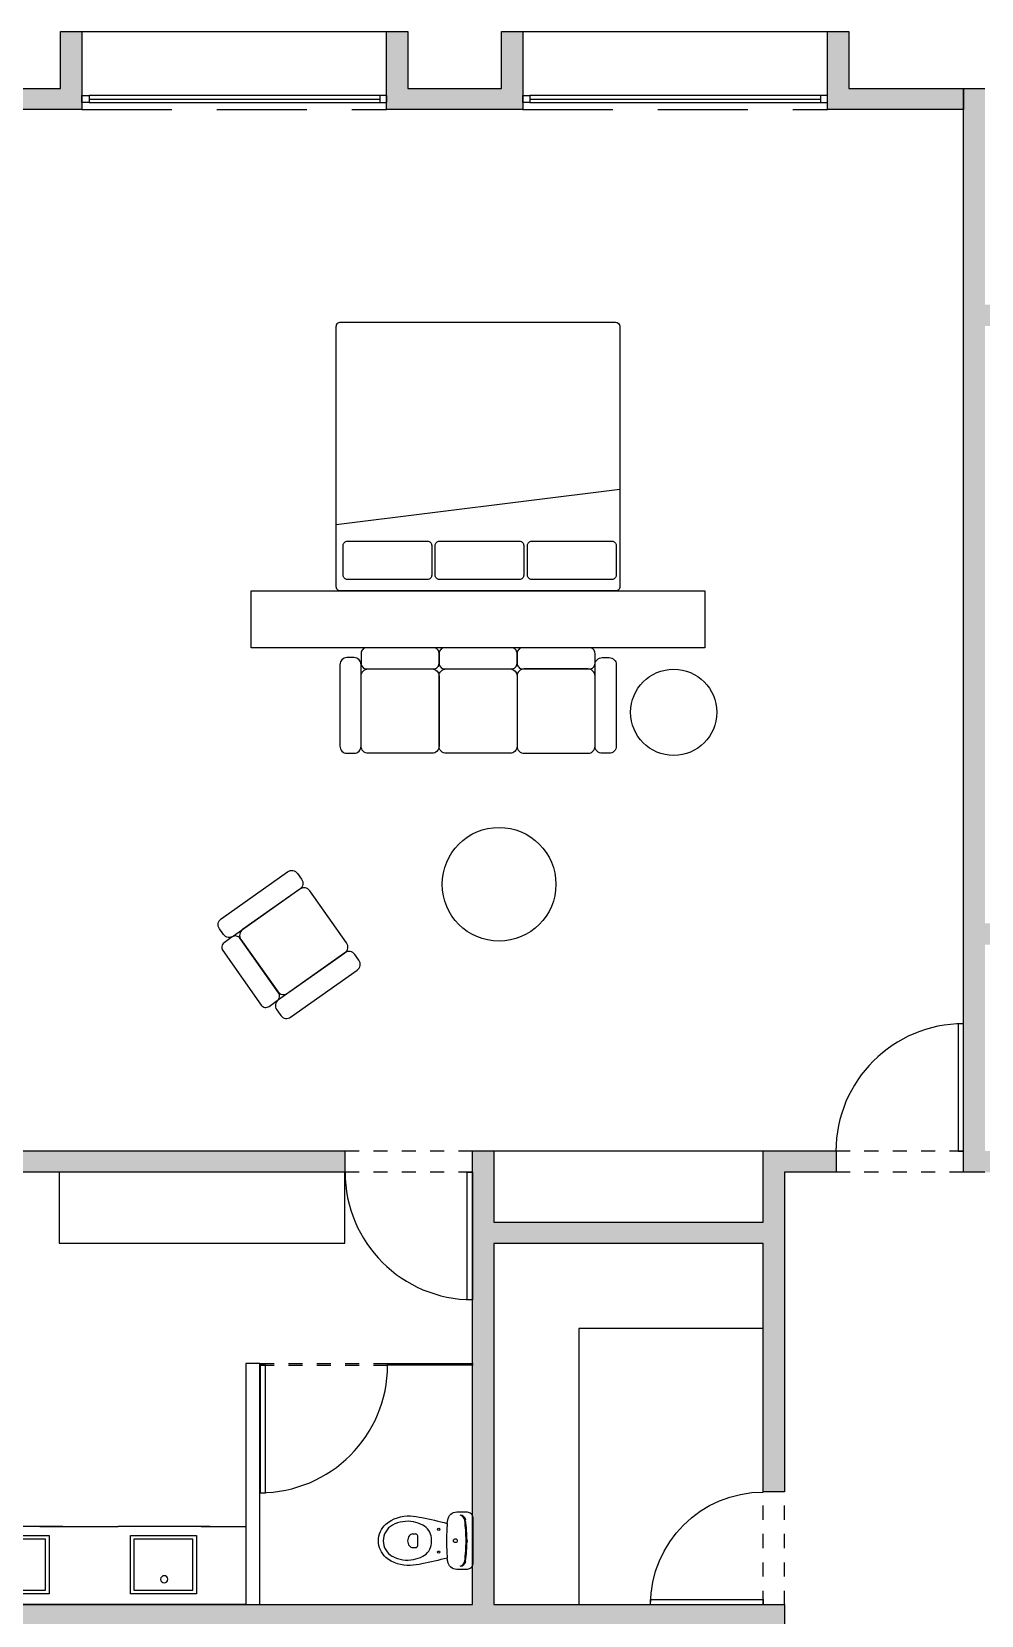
# Model space of a CAD drawing. Header units: metres. Extents: x 1769 to 3632, y 809 to 2652.
# Drawn here: x 2682.54 to 2689.24, y 1801.62 to 1812.79 of the extents above; entities that cross this region are included whole.
import ezdxf

# ---------------------------------------------------------------- set-up
doc = ezdxf.new("R2010")
doc.units = ezdxf.units.M
doc.header["$LTSCALE"] = 10
doc.linetypes.add('AG-FP-01$0$DASH2', pattern=[0.375, 0.25, -0.125])
doc.linetypes.add('HIDDEN', pattern=[9.525, 6.35, -3.175])
for name, color, linetype in [('A-DOOR', 1, 'Continuous'), ('A-FURN', 1, 'Continuous'), ('A-FURN-FIXD', 8, 'Continuous'), ('A-GLAZ', 150, 'Continuous'), ('A-PROJ+', 1, 'HIDDEN'), ('A-WALL', 6, 'Continuous'), ('A-WALL-PATT', 8, 'Continuous'), ('AG-FP-01$0$A-DOOR-1', 1, 'Continuous'), ('AG-FP-01$0$A-HEAD-2', 2, 'AG-FP-01$0$DASH2')]:
    doc.layers.add(name, color=color, linetype=linetype)
doc.styles.add('AG-FP-01$0$spa-fp01$0$WATG_Default', font='SIMPLEX.SHX', dxfattribs={"width": 0.8})

# ---------------------------------------------------------------- blocks, each defined once
blk = doc.blocks.new('*U55')
blk.add_lwpolyline([(2200, -65), (2200, -1015), (2160, -1015), (2160, -65)], close=True)
at = {"layer": 'AG-FP-01$0$A-DOOR-1'}
blk.add_arc((2200, -65), 950, 180, 270, dxfattribs=at)
at = {"layer": 'AG-FP-01$0$A-HEAD-2'}
for p, q in [((2200, 91), (1250, 91)), ((2200, -65), (1250, -65))]:
    blk.add_line(p, q, dxfattribs=at)
at = {"style": 'AG-FP-01$0$spa-fp01$0$WATG_Default', "width": 0.8, "flags": 9}
for tag, p in [('DOORNUMBER', (495, -80)), ('ROOMNAME', (495, -84)), ('ROOMNUMBER', (495, -88)), ('DOORTYPE', (495, -92)), ('DOORMATERIAL', (495, -96)), ('DOORFINISH', (495, -101)), ('FRAMEMATERIAL', (495, -105)), ('FRAMEFINISH', (495, -109)), ('DETAILHEAD', (495, -113)), ('DETAILJAMB', (495, -117)), ('DETAILMUNTIN', (495, -121)), ('THRESHOLDMATERIAL', (495, -125)), ('THRESHOLDDETAIL', (495, -129)), ('FIRERATING', (495, -133)), ('GLAZING', (495, -137)), ('LOUVER', (495, -141)), ('CLOSER', (495, -145)), ('PANICHARDWARE', (495, -150)), ('HARDWARESET', (495, -154)), ('REMARKS', (495, -158)), ('REVISION', (495, -162))]:
    blk.add_attdef(tag, p, '', height=2.38, dxfattribs=at)
blk = doc.blocks.new('A$C467967CC')
at = {"layer": 'A-FURN', "ltscale": 0.01}
blk.add_line((0.47, 0), (0.719, 2), dxfattribs=at)
blk.add_lwpolyline([(1.867, 2), (0.03, 2, 0.414214), (0, 1.97), (0, 0.03, 0.414214), (0.03, 0), (1.867, 0, 0.414214), (1.897, 0.03), (1.897, 1.97)], format="xyb", dxfattribs=at)
for points in [[(0.351, 1.379), (0.351, 1.944, 0.414214), (0.321, 1.974), (0.111, 1.974, 0.414214), (0.081, 1.944), (0.081, 1.379, 0.414214), (0.111, 1.349), (0.321, 1.349, 0.414214)], [(0.351, 0.727), (0.351, 1.292, 0.414214), (0.321, 1.322), (0.111, 1.322, 0.414214), (0.081, 1.292), (0.081, 0.727, 0.414214), (0.111, 0.697), (0.321, 0.697, 0.414214)], [(0.351, 0.078), (0.351, 0.643, 0.414214), (0.321, 0.673), (0.111, 0.673, 0.414214), (0.081, 0.643), (0.081, 0.078, 0.414214), (0.111, 0.048), (0.321, 0.048, 0.414214)]]:
    blk.add_lwpolyline(points, format="xyb", close=True, dxfattribs=at)
blk.add_arc((1.867, 1.97), 0.0299, 0, 90, dxfattribs=at)
blk = doc.blocks.new('*U140')
blk.add_lwpolyline([(2200, 142), (2200, 1092), (2160, 1092), (2160, 142)], close=True)
at = {"layer": 'AG-FP-01$0$A-DOOR-1'}
blk.add_arc((2200, 142), 950, 90, 180, dxfattribs=at)
at = {"layer": 'AG-FP-01$0$A-HEAD-2'}
for p, q in [((2200, 142), (1250, 142)), ((2200, -14), (1250, -14))]:
    blk.add_line(p, q, dxfattribs=at)
at = {"style": 'AG-FP-01$0$spa-fp01$0$WATG_Default', "width": 0.8, "flags": 9}
for tag, p in [('DOORNUMBER', (495, -80)), ('ROOMNAME', (495, -84)), ('ROOMNUMBER', (495, -88)), ('DOORTYPE', (495, -92)), ('DOORMATERIAL', (495, -96)), ('DOORFINISH', (495, -101)), ('FRAMEMATERIAL', (495, -105)), ('FRAMEFINISH', (495, -109)), ('DETAILHEAD', (495, -113)), ('DETAILJAMB', (495, -117)), ('DETAILMUNTIN', (495, -121)), ('THRESHOLDMATERIAL', (495, -125)), ('THRESHOLDDETAIL', (495, -129)), ('FIRERATING', (495, -133)), ('GLAZING', (495, -137)), ('LOUVER', (495, -141)), ('CLOSER', (495, -145)), ('PANICHARDWARE', (495, -150)), ('HARDWARESET', (495, -154)), ('REMARKS', (495, -158)), ('REVISION', (495, -162))]:
    blk.add_attdef(tag, p, '', height=2.38, dxfattribs=at)
blk = doc.blocks.new('A$C3C6157D7')
at = {"layer": 'A-FURN', "ltscale": 0.01}
for points in [[(0, 0.05, 0.414214), (0.05, 0), (0.1, 0, 0.414214), (0.15, 0.05), (0.15, 0.625, 0.414214), (0.1, 0.675), (0.083, 0.675), (0.05, 0.675, 0.414214), (0, 0.625)], [(0.15, 0.635), (0.15, 0.705, -0.414214), (0.19, 0.745), (0.66, 0.745, -0.414214), (0.7, 0.705), (0.7, 0.635, -0.414214), (0.66, 0.595), (0.19, 0.595, -0.414214)], [(1.25, 0.635, -0.414214), (1.21, 0.595), (0.74, 0.595, -0.414214), (0.7, 0.635), (0.7, 0.705, -0.414214), (0.74, 0.745), (1.21, 0.745, -0.414214), (1.25, 0.705)], [(1.8, 0.635, -0.414214), (1.76, 0.595), (1.29, 0.595, -0.414214), (1.25, 0.635), (1.25, 0.705, -0.414214), (1.29, 0.745), (1.76, 0.745, -0.414214), (1.8, 0.705)], [(1.95, 0.05, -0.414214), (1.9, 0), (1.85, 0, -0.414214), (1.8, 0.05), (1.8, 0.625, -0.414214), (1.85, 0.675), (1.867, 0.675), (1.9, 0.675, -0.414214), (1.95, 0.625)], [(0.65, 0.595, -0.414214), (0.7, 0.545), (0.7, 0.05, -0.414214), (0.65, 0), (0.2, 0, -0.414214), (0.15, 0.05), (0.15, 0.545, -0.414214), (0.2, 0.595)], [(0.75, 0.595, 0.414214), (0.7, 0.545), (0.7, 0.05, 0.414214), (0.75, 0), (1.2, 0, 0.414214), (1.25, 0.05), (1.25, 0.545, 0.414214), (1.2, 0.595)], [(1.3, 0.595, 0.414214), (1.25, 0.545), (1.25, 0.05, 0.414214), (1.3, 0), (1.75, 0, 0.414214), (1.8, 0.05), (1.8, 0.545, 0.414214), (1.75, 0.595)]]:
    blk.add_lwpolyline(points, format="xyb", close=True, dxfattribs=at)
blk = doc.blocks.new('A$C181679DD')
at = {"layer": 'A-FURN', "ltscale": 0.01}
for points in [[(0, 0.695, -0.414214), (0.05, 0.745), (0.1, 0.745, -0.414214), (0.15, 0.695), (0.15, 0.12, -0.414214), (0.1, 0.07), (0.083, 0.07), (0.05, 0.07, -0.414214), (0, 0.12)], [(0.65, 0.15, 0.414214), (0.7, 0.2), (0.7, 0.695, 0.414214), (0.65, 0.745), (0.2, 0.745, 0.414214), (0.15, 0.695), (0.15, 0.2, 0.414214), (0.2, 0.15)], [(0.85, 0.695, 0.414214), (0.8, 0.745), (0.75, 0.745, 0.414214), (0.7, 0.695), (0.7, 0.12, 0.414214), (0.75, 0.07), (0.767, 0.07), (0.8, 0.07, 0.414214), (0.85, 0.12)], [(0.15, 0.11), (0.15, 0.04, 0.414214), (0.19, 0), (0.66, 0, 0.414214), (0.7, 0.04), (0.7, 0.11, 0.414214), (0.66, 0.15), (0.19, 0.15, 0.414214)]]:
    blk.add_lwpolyline(points, format="xyb", close=True, dxfattribs=at)
blk = doc.blocks.new('*U166')
blk.add_lwpolyline([(2200, 17), (2200, 857), (2160, 857), (2160, 17)], close=True)
at = {"layer": 'AG-FP-01$0$A-DOOR-1'}
blk.add_arc((2200, 17), 840, 90, 180, dxfattribs=at)
at = {"layer": 'AG-FP-01$0$A-HEAD-2'}
for p, q in [((2200, 17), (1360, 17)), ((2200, -141), (1360, -141))]:
    blk.add_line(p, q, dxfattribs=at)
at = {"style": 'AG-FP-01$0$spa-fp01$0$WATG_Default', "width": 0.8, "flags": 9}
for tag, p in [('DOORNUMBER', (495, -80)), ('ROOMNAME', (495, -84)), ('ROOMNUMBER', (495, -88)), ('DOORTYPE', (495, -92)), ('DOORMATERIAL', (495, -96)), ('DOORFINISH', (495, -101)), ('FRAMEMATERIAL', (495, -105)), ('FRAMEFINISH', (495, -109)), ('DETAILHEAD', (495, -113)), ('DETAILJAMB', (495, -117)), ('DETAILMUNTIN', (495, -121)), ('THRESHOLDMATERIAL', (495, -125)), ('THRESHOLDDETAIL', (495, -129)), ('FIRERATING', (495, -133)), ('GLAZING', (495, -137)), ('LOUVER', (495, -141)), ('CLOSER', (495, -145)), ('PANICHARDWARE', (495, -150)), ('HARDWARESET', (495, -154)), ('REMARKS', (495, -158)), ('REVISION', (495, -162))]:
    blk.add_attdef(tag, p, '', height=2.38, dxfattribs=at)
blk = doc.blocks.new('*U412')
at = {"layer": 'A-GLAZ', "ltscale": 0.01}
for p, q in [((0.029338, 0.000025), (0.031388, 0.000025)), ((0.029338, 0), (0.031388, 0)), ((0.031388, -0.000025), (0.029338, -0.000025))]:
    blk.add_line(p, q, dxfattribs=at)
for points in [[(0.029288, -0.000025), (0.029338, -0.000025), (0.029338, 0.000025), (0.029288, 0.000025)], [(0.031438, -0.000025), (0.031388, -0.000025), (0.031388, 0.000025), (0.031438, 0.000025)]]:
    blk.add_lwpolyline(points, close=True, dxfattribs=at)
blk = doc.blocks.new('vvv')
at = {"layer": 'A-FURN-FIXD', "ltscale": 0.01}
for p, q in [((320.633, 362.192), (320.622, 362.192)), ((320.633, 362.192), (320.644, 362.192)), ((320.585, 361.809), (320.585, 361.829)), ((320.681, 361.809), (320.681, 361.829))]:
    blk.add_line(p, q, dxfattribs=at)
blk.add_lwpolyline([(320.47, 361.874, -0.0164), (320.511, 362.052, -0.014244), (320.487, 362.056, -0.379899), (320.43, 362.12), (320.43, 362.192, -0.414214), (320.47, 362.232), (320.633, 362.232), (320.795, 362.232, -0.414214), (320.835, 362.192), (320.835, 362.12, -0.379899), (320.779, 362.056, -0.014244), (320.755, 362.052, -0.0164), (320.796, 361.874, -0.034533), (320.808, 361.792, -0.180901), (320.751, 361.619, -0.210568), (320.633, 361.567, -0.210568), (320.515, 361.619, -0.180901), (320.458, 361.792, -0.034533)], format="xyb", close=True, dxfattribs=at)
for centre, radius in [((320.633, 362.11), 0.0135), ((320.633, 362.11), 0.0135), ((320.553, 361.992), 0.0075), ((320.713, 361.992), 0.0075)]:
    blk.add_circle(centre, radius, dxfattribs=at)
for centre, radius, start, end in [((320.493, 362.143), 0.04, 96.2719, 180), ((320.493, 362.136), 0.04, 96.2141, 169.7572), ((320.633, 361.031), 1.154, 90.0008, 97.203), ((320.633, 361.034), 1.157, 90.0008, 97.1409), ((320.633, 361.034), 1.157, 82.8591, 89.9992), ((320.633, 361.031), 1.154, 82.797, 89.9992), ((320.772, 362.143), 0.04, 0, 83.7281), ((320.773, 362.136), 0.04, 10.2428, 83.7859), ((320.633, 363.451), 1.404, 264.9986, 270), ((320.633, 363.451), 1.404, 270, 275.0014), ((320.745, 361.764), 0.25, 152.5973, 168.3805), ((320.626, 361.826), 0.116, 96.2419, 152.5973), ((320.633, 361.762), 0.18, 90, 96.2419), ((320.633, 361.762), 0.18, 83.7581, 90), ((320.64, 361.826), 0.116, 27.4027, 83.7581), ((320.521, 361.764), 0.25, 11.6195, 27.4027), ((320.712, 361.771), 0.216, 168.3805, 209.1161), ((320.6, 361.829), 0.015, 96.6492, 180), ((320.615, 361.809), 0.03, 180, 233.1301), ((320.633, 361.833), 0.06, 233.1301, 270), ((320.633, 361.546), 0.3, 90, 96.6492), ((320.633, 361.546), 0.3, 83.3508, 90), ((320.633, 361.833), 0.06, 270, 306.8699), ((320.666, 361.829), 0.015, 0, 83.3508), ((320.651, 361.809), 0.03, 306.8699, 0), ((320.554, 361.771), 0.216, 330.8839, 11.6195), ((320.633, 361.727), 0.126, 209.1161, 270), ((320.633, 361.727), 0.126, 270, 330.8839)]:
    blk.add_arc(centre, radius, start, end, dxfattribs=at)
blk = doc.blocks.new('SAPLS501')
at = {"layer": 'A-FURN-FIXD', "ltscale": 0.01}
for p, q in [((-0.324, 0), (0.324, 0)), ((-0.214, -0.101), (0.203, -0.101)), ((-0.214, -0.461), (-0.214, -0.101)), ((0.203, -0.101), (0.203, -0.461)), ((0.324, -0.55), (-0.324, -0.55)), ((0.203, -0.461), (-0.214, -0.461))]:
    blk.add_line(p, q, dxfattribs=at)
blk.add_lwpolyline([(0.228, -0.076), (-0.239, -0.076), (-0.239, -0.486), (0.228, -0.486)], close=True, dxfattribs=at)
blk.add_circle((0, -0.178), 0.0254, dxfattribs=at)
blk = doc.blocks.new('A$C4C690AF1')
at = {"layer": 'A-FURN-FIXD', "ltscale": 0.01}
for p, q in [((-0.392, 0.55), (1.8, 0.55)), ((1.062, 0), (0.508, 0))]:
    blk.add_line(p, q, dxfattribs=at)
for points in [[(-0.076, 0), (-0.392, 0), (-0.392, 0.55)], [(1.523, 0), (1.8, 0), (1.8, 0.55)]]:
    blk.add_lwpolyline(points, dxfattribs=at)
at = {"layer": 'A-FURN-FIXD', "ltscale": 0.01, "xscale": -1}
for p in [(0.184, 0.55), (1.224, 0.55)]:
    blk.add_blockref('SAPLS501', p, dxfattribs=at)
blk = doc.blocks.new('*U536')
blk.add_lwpolyline([(2200, -2), (2200, 948), (2160, 948), (2160, -2)], close=True)
at = {"layer": 'AG-FP-01$0$A-DOOR-1'}
blk.add_arc((2200, -2), 950, 90, 180, dxfattribs=at)
at = {"layer": 'AG-FP-01$0$A-HEAD-2'}
for p, q in [((2200, -2), (1250, -2)), ((2200, -14), (1250, -14))]:
    blk.add_line(p, q, dxfattribs=at)
at = {"style": 'AG-FP-01$0$spa-fp01$0$WATG_Default', "width": 0.8, "flags": 9}
for tag, p in [('DOORNUMBER', (495, -80)), ('ROOMNAME', (495, -84)), ('ROOMNUMBER', (495, -88)), ('DOORTYPE', (495, -92)), ('DOORMATERIAL', (495, -96)), ('DOORFINISH', (495, -101)), ('FRAMEMATERIAL', (495, -105)), ('FRAMEFINISH', (495, -109)), ('DETAILHEAD', (495, -113)), ('DETAILJAMB', (495, -117)), ('DETAILMUNTIN', (495, -121)), ('THRESHOLDMATERIAL', (495, -125)), ('THRESHOLDDETAIL', (495, -129)), ('FIRERATING', (495, -133)), ('GLAZING', (495, -137)), ('LOUVER', (495, -141)), ('CLOSER', (495, -145)), ('PANICHARDWARE', (495, -150)), ('HARDWARESET', (495, -154)), ('REMARKS', (495, -158)), ('REVISION', (495, -162))]:
    blk.add_attdef(tag, p, '', height=2.38, dxfattribs=at)

msp = doc.modelspace()

# ---------------------------------------------------------------- hatches: boundary and pattern name
at = {"layer": 'A-WALL-PATT'}
h = msp.add_hatch(color=256, dxfattribs=at)
h.dxf.hatch_style = 1
h.paths.add_polyline_path([(2686.007, 1812.242), (2685.047, 1812.242), (2685.047, 1812.792), (2685.197, 1812.792), (2685.197, 1812.392), (2685.857, 1812.392), (2685.857, 1812.792), (2686.007, 1812.792)])
h.paths.add_polyline_path([(2682.747, 1812.392), (2682.747, 1812.792), (2682.897, 1812.792), (2682.897, 1812.392), (2682.897, 1812.242), (2682.088, 1812.242), (2682.088, 1807.961), (2681.538, 1807.961), (2681.538, 1808.111), (2681.938, 1808.111), (2681.938, 1812.392)])
h = msp.add_hatch(color=256, dxfattribs=at)
h.dxf.hatch_style = 1
h.paths.add_polyline_path([(2690.767, 1810.716), (2689.267, 1810.716), (2689.267, 1806.502), (2691.667, 1806.502), (2691.667, 1806.352), (2689.267, 1806.352), (2689.267, 1804.895), (2692.467, 1804.895), (2692.467, 1806.502), (2692.617, 1806.502), (2692.617, 1806.502), (2694.124, 1806.502), (2694.124, 1806.352), (2692.617, 1806.352), (2692.617, 1804.895), (2693.974, 1804.895), (2693.974, 1805.455), (2694.124, 1805.455), (2694.124, 1804.051), (2697.578, 1804.051), (2697.578, 1804.551), (2697.728, 1804.551), (2697.728, 1804.051), (2697.728, 1803.901), (2694.124, 1803.901), (2694.124, 1802.095), (2698.627, 1802.095), (2698.627, 1803.9), (2698.777, 1803.9), (2698.777, 1801.546), (2698.627, 1801.546), (2698.627, 1801.945), (2694.124, 1801.945), (2694.124, 1801.545), (2693.974, 1801.545), (2693.974, 1802.995), (2693.974, 1804.745), (2689.267, 1804.745), (2689.117, 1804.745), (2689.117, 1812.391), (2689.267, 1812.391), (2689.267, 1810.866), (2690.617, 1810.866), (2690.617, 1811.266), (2690.767, 1811.266)])
h.paths.add_polyline_path([(2688.157, 1812.792), (2688.307, 1812.792), (2688.307, 1812.392), (2689.117, 1812.392), (2689.117, 1812.242), (2688.157, 1812.242)])
h = msp.add_hatch(color=256, dxfattribs=at)
h.dxf.hatch_style = 1
h.paths.add_polyline_path([(2680.117, 1804.746), (2680.117, 1804.896), (2681.938, 1804.896), (2681.938, 1805.611), (2681.538, 1805.611), (2681.538, 1805.761), (2682.088, 1805.761), (2682.088, 1804.896), (2684.753, 1804.896), (2684.753, 1804.746)])
h = msp.add_hatch(color=256, dxfattribs=at)
h.dxf.hatch_style = 1
h.paths.add_polyline_path([(2687.703, 1804.896), (2688.217, 1804.896), (2688.217, 1804.746), (2687.853, 1804.746), (2687.853, 1802.491), (2687.703, 1802.491), (2687.703, 1804.244), (2685.803, 1804.244), (2685.803, 1801.696), (2687.853, 1801.696), (2687.853, 1798.446), (2688.217, 1798.446), (2688.217, 1798.296), (2685.653, 1798.296), (2685.653, 1799.396), (2685.803, 1799.396), (2685.803, 1798.446), (2687.703, 1798.446), (2687.703, 1801.546), (2685.803, 1801.546), (2685.803, 1800.196), (2685.653, 1800.196), (2685.653, 1801.546), (2675.844, 1801.546), (2675.844, 1801.696), (2685.653, 1801.696), (2685.653, 1804.896), (2685.803, 1804.896), (2685.803, 1804.394), (2687.703, 1804.394)])

# ---------------------------------------------------------------- linework, layer by layer
at = {"layer": 'A-FURN', "ltscale": 0.01}
for centre, radius in [((2687.072, 1807.99), 0.304), ((2685.84, 1806.777), 0.401)]:
    msp.add_circle(centre, radius, dxfattribs=at)
at = {"layer": 'A-FURN-FIXD', "ltscale": 0.01}
for points in [[(2687.292, 1808.846), (2687.292, 1808.446), (2684.092, 1808.446), (2684.092, 1808.846)], [(2685.803, 1804.394), (2687.703, 1804.394), (2687.703, 1804.894), (2685.803, 1804.894)]]:
    msp.add_lwpolyline(points, close=True, dxfattribs=at)
at = {"layer": 'A-FURN-FIXD'}
msp.add_lwpolyline([(2682.738, 1804.246), (2684.753, 1804.246), (2684.753, 1804.746), (2682.738, 1804.746)], close=True, dxfattribs=at)
at = {"layer": 'A-FURN-FIXD', "ltscale": 0.01}
msp.add_lwpolyline([(2687.703, 1803.644), (2686.403, 1803.644), (2686.403, 1801.694)], dxfattribs=at)
at = {"layer": 'A-GLAZ'}
msp.add_lwpolyline([(2685.053, 1803.384), (2685.053, 1803.396), (2685.653, 1803.396), (2685.653, 1803.384)], close=True, dxfattribs=at)
at = {"layer": 'A-PROJ+', "ltscale": 0.01}
for p, q in [((2682.897, 1812.242), (2685.047, 1812.242)), ((2686.007, 1812.242), (2688.157, 1812.242))]:
    msp.add_line(p, q, dxfattribs=at)
at = {"layer": 'A-WALL', "ltscale": 0.01}
for p, q in [((2682.897, 1812.792), (2685.047, 1812.792)), ((2686.007, 1812.792), (2688.157, 1812.792))]:
    msp.add_line(p, q, dxfattribs=at)
for points in [[(2682.747, 1812.392), (2682.747, 1812.792), (2682.897, 1812.792), (2682.897, 1812.392), (2682.897, 1812.242), (2682.088, 1812.242), (2682.088, 1807.961), (2681.538, 1807.961), (2681.538, 1808.111), (2681.938, 1808.111), (2681.938, 1812.392), (2682.747, 1812.392)], [(2688.157, 1812.792), (2688.307, 1812.792), (2688.307, 1812.392), (2689.117, 1812.392), (2689.117, 1812.242), (2688.157, 1812.242), (2688.157, 1812.792)], [(2689.267, 1804.745), (2689.117, 1804.745), (2689.117, 1812.391), (2689.267, 1812.391)], [(2675.844, 1801.546), (2675.844, 1801.696), (2685.653, 1801.696), (2685.653, 1804.896), (2685.803, 1804.896), (2685.803, 1804.394), (2687.703, 1804.394), (2687.703, 1804.896), (2688.217, 1804.896), (2688.217, 1804.746), (2687.853, 1804.746), (2687.853, 1802.491), (2687.703, 1802.491), (2687.703, 1804.244), (2685.803, 1804.244), (2685.803, 1801.696), (2687.853, 1801.696), (2687.853, 1798.446)]]:
    msp.add_lwpolyline(points, dxfattribs=at)
for points in [[(2686.007, 1812.242), (2685.047, 1812.242), (2685.047, 1812.792), (2685.197, 1812.792), (2685.197, 1812.392), (2685.857, 1812.392), (2685.857, 1812.792), (2686.007, 1812.792)], [(2680.117, 1804.746), (2680.117, 1804.896), (2681.938, 1804.896), (2681.938, 1805.611), (2681.538, 1805.611), (2681.538, 1805.761), (2682.088, 1805.761), (2682.088, 1804.896), (2684.753, 1804.896), (2684.753, 1804.746)], [(2684.053, 1801.696), (2684.153, 1801.696), (2684.153, 1803.396), (2684.053, 1803.396)]]:
    msp.add_lwpolyline(points, close=True, dxfattribs=at)

# ---------------------------------------------------------------- block references
at = {"layer": 'A-DOOR', "xscale": 0.0009474377873720035, "yscale": 0.0009474377873720035, "zscale": 0.0009474377873720035}
for name, p in [('*U140', (2687.032, 1804.759)), ('*U55', (2683.569, 1804.808))]:
    msp.add_blockref(name, p, dxfattribs=at)
at = {"layer": 'A-DOOR', "xscale": -0.0009474377873720035, "yscale": 0.0009474377873720035, "zscale": 0.0009474377873720035, "rotation": 90}
msp.add_blockref('*U166', (2687.72, 1803.778), dxfattribs=at)
at = {"layer": 'A-FURN', "ltscale": 0.01, "xscale": -1, "rotation": 270}
msp.add_blockref('A$C467967CC', (2684.692, 1808.846), dxfattribs=at)
at = {"layer": 'A-FURN', "ltscale": 0.01, "xscale": -1}
msp.add_blockref('A$C3C6157D7', (2686.667, 1807.701), dxfattribs=at)
at = {"layer": 'A-FURN', "ltscale": 0.01, "rotation": 305.2779966431984}
msp.add_blockref('A$C181679DD', (2683.781, 1806.464), dxfattribs=at)
at = {"layer": 'A-FURN-FIXD', "ltscale": 0.01}
for name, p, rotation in [('vvv', (2323.422, 2122.779), 270), ('A$C4C690AF1', (2683.662, 1802.246), 179.9998656945896)]:
    msp.add_blockref(name, p, dxfattribs=dict(at, rotation=rotation))
at = {"layer": 'A-GLAZ', "ltscale": 0.01, "xscale": -1000.000000000007, "yscale": 1000.000000000007, "zscale": 1000.000000000007, "rotation": 180.0006849281419}
for p in [(2653.61, 1812.316), (2656.719, 1812.316)]:
    msp.add_blockref('*U412', p, dxfattribs=at)
at = {"layer": 'A-GLAZ', "xscale": 0.0009474377873720039, "yscale": 0.0009474377873720039, "zscale": 0.0009474377873720039, "rotation": 180}
msp.add_blockref('*U536', (2686.238, 1803.383), dxfattribs=at)

doc.saveas('drawing.dxf')
